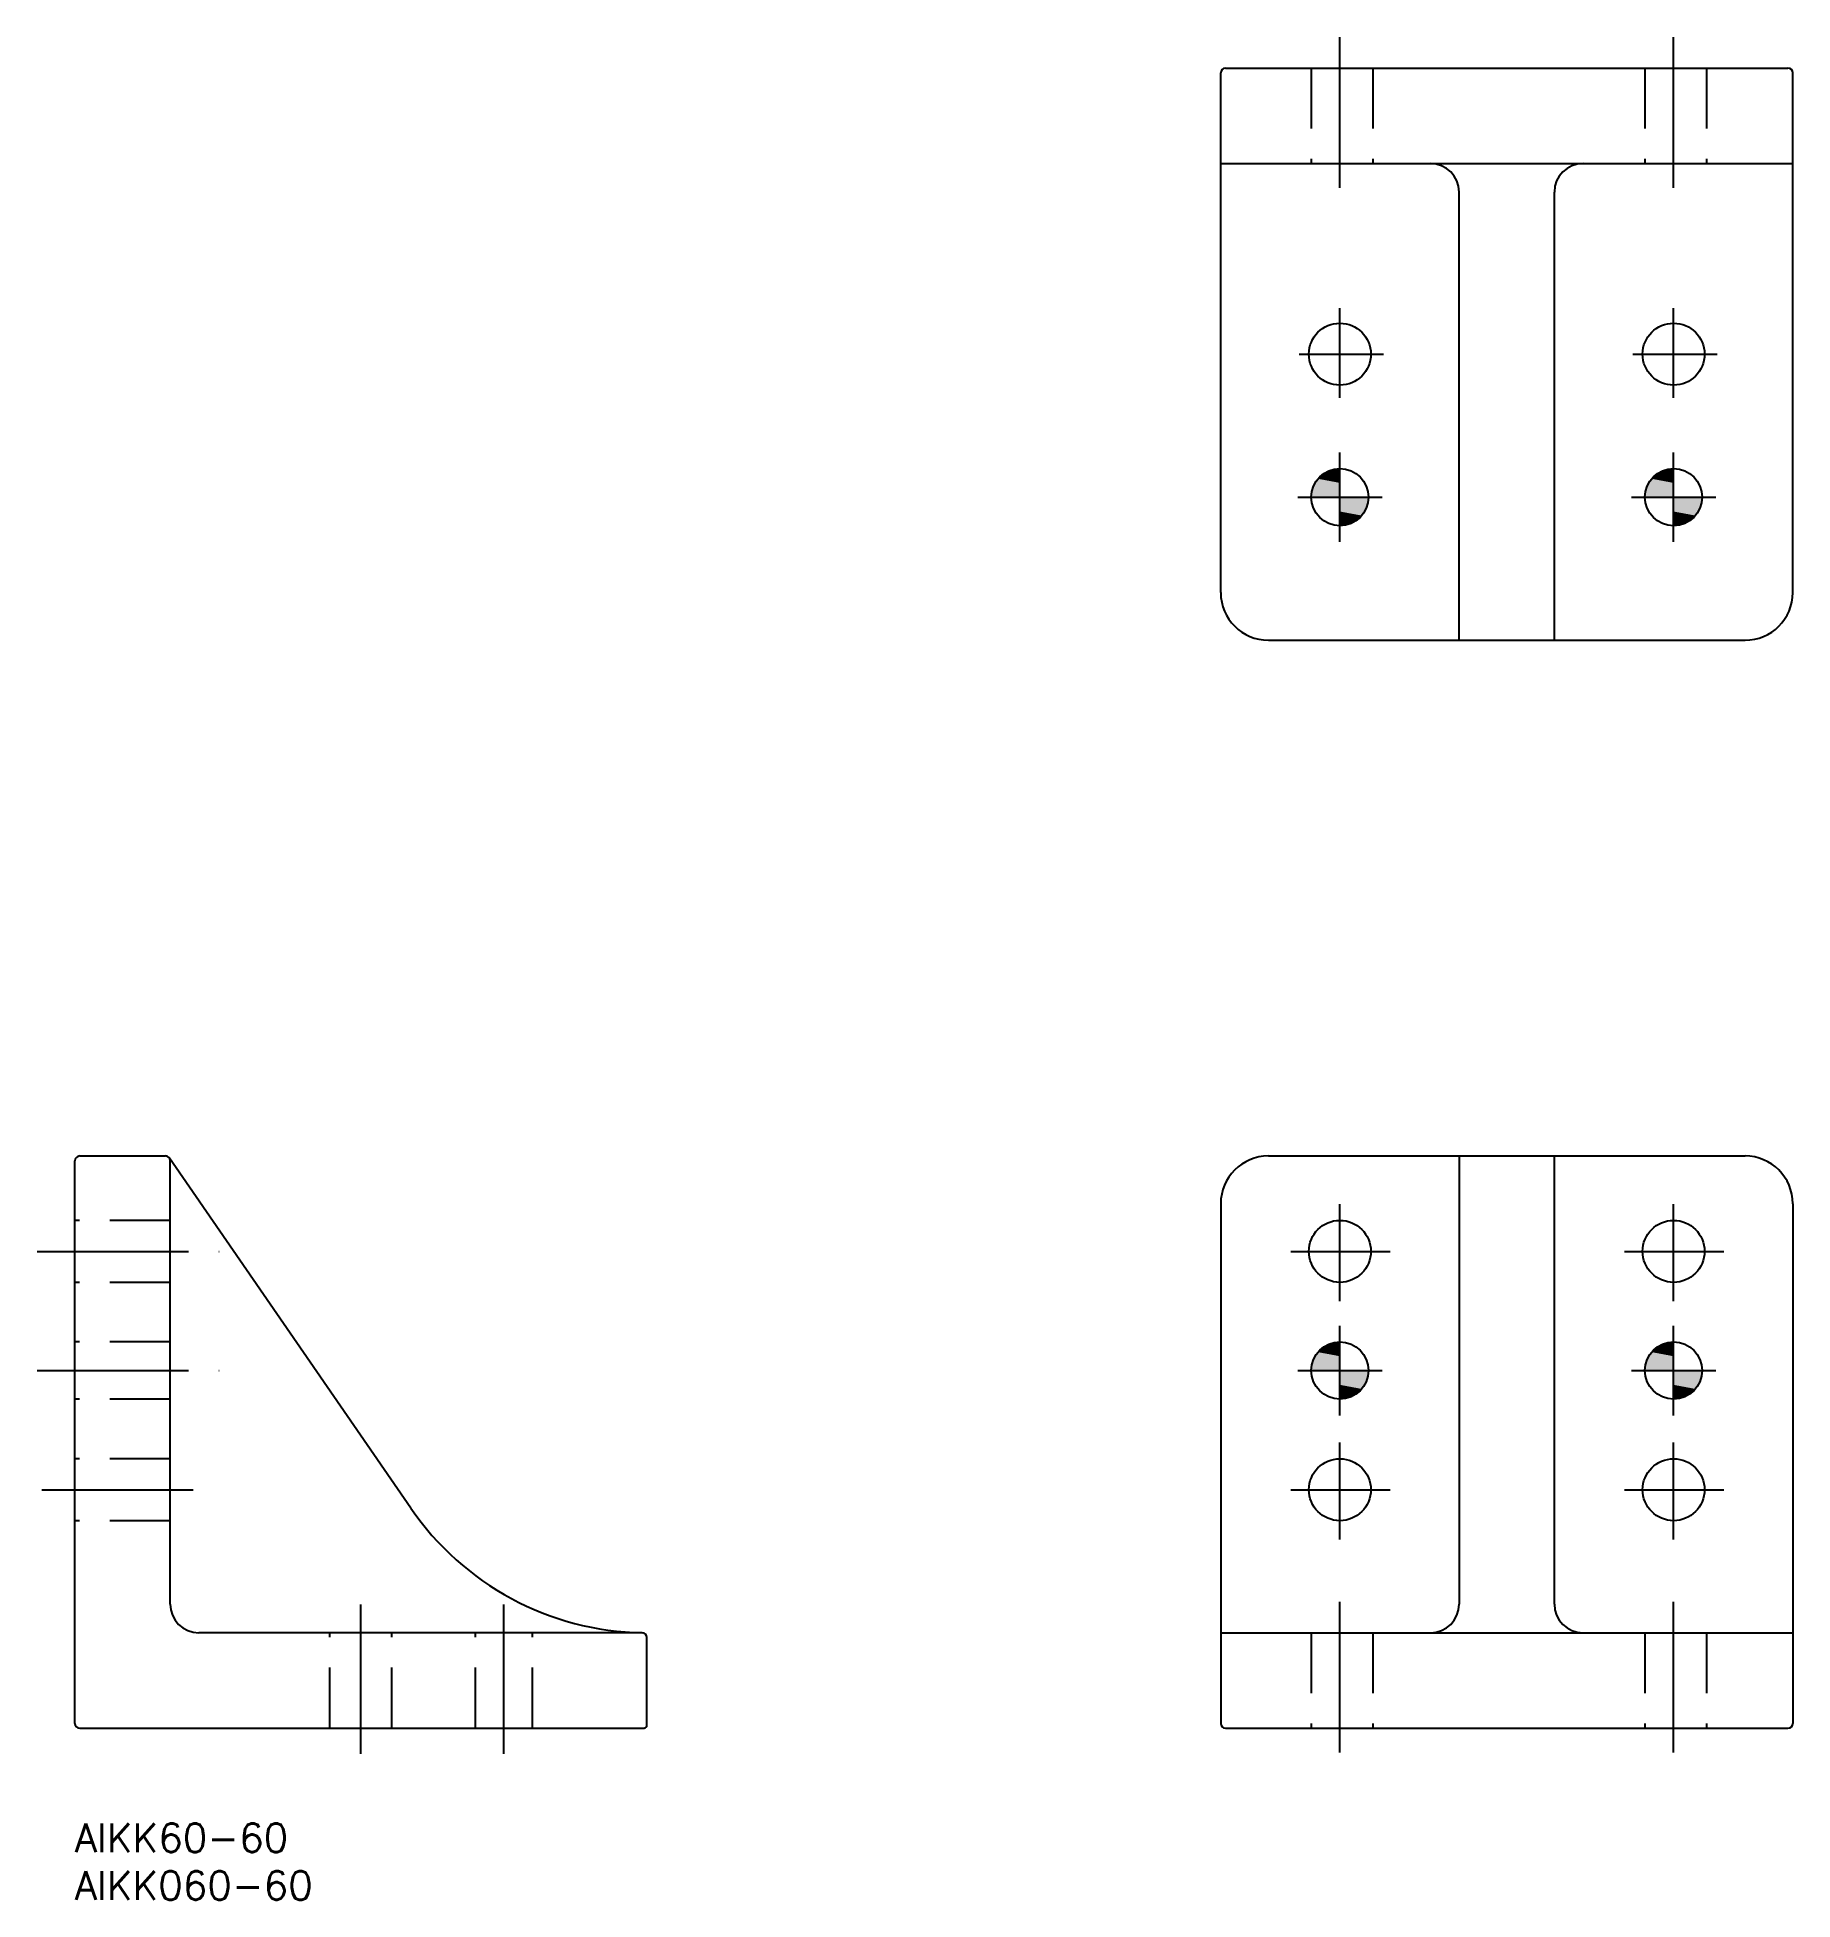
# Model space of a CAD drawing. Extents: x -4 to 180, y -8 to 187.
import ezdxf

# ---------------------------------------------------------------- set-up
doc = ezdxf.new("R2010")
doc.units = 0
doc.header["$LTSCALE"] = 0.5
doc.linetypes.add('CENTER', pattern=[50.8, 31.75, -6.35, 6.35, -6.35])
doc.linetypes.add('DASHED', pattern=[19.05, 12.7, -6.35])
for name, color, linetype in [('MSM_CENTER', 1, 'CENTER'), ('MSM_CONTINUOUS', 7, 'CONTINUOUS'), ('MSM_DASHED', 4, 'DASHED'), ('MSM_PART_NUMBER', 7, 'CONTINUOUS')]:
    doc.layers.add(name, color=color, linetype=linetype)
doc.styles.get("Standard").update_dxf_attribs({"font": 'txt.shx', "height": 3, "bigfont": 'bigfont.shx'})

# ---------------------------------------------------------------- blocks, each defined once
blk = doc.blocks.new('*U3')
at = {"layer": 'MSM_PART_NUMBER'}
blk.add_text('AIKK60-60', height=3, dxfattribs=at).set_placement((0, -3))
blk = doc.blocks.new('*U4')
at = {"layer": 'MSM_PART_NUMBER'}
blk.add_text('AIKK060-60', height=3, dxfattribs=at).set_placement((0, -8))
blk = doc.blocks.new('*U6')
at = {"layer": 'MSM_CONTINUOUS', "linetype": 'CONTINUOUS'}
for points in [[(130.08, 49), (129.86, 48.53), (132.68, 48.53)], [(130.38, 49.43), (130.08, 49), (132.68, 49)], [(130.75, 49.8), (130.38, 49.43), (132.68, 49.43)], [(131.18, 50.1), (130.75, 49.8), (132.68, 49.8)], [(131.65, 50.32), (131.18, 50.1), (132.68, 50.1)], [(132.16, 50.45), (131.65, 50.32), (132.68, 50.32)], [(132.68, 50.5), (132.16, 50.45), (132.68, 50.45)], [(129.73, 48.02), (129.68, 47.5), (132.68, 47.5)], [(129.86, 48.53), (129.73, 48.02), (132.68, 48.02)], [(132.68, 47.5), (132.68, 46.98), (135.63, 46.98)], [(132.68, 46.98), (132.68, 46.47), (135.5, 46.47)], [(132.68, 46.47), (132.68, 46), (135.28, 46)], [(132.68, 46), (132.68, 45.57), (134.98, 45.57)], [(132.68, 45.57), (132.68, 45.2), (134.61, 45.2)], [(132.68, 45.2), (132.68, 44.9), (134.18, 44.9)], [(132.68, 44.9), (132.68, 44.68), (133.71, 44.68)], [(132.68, 44.68), (132.68, 44.55), (133.2, 44.55)]]:
    blk.add_solid(points, dxfattribs=at)
at = {"layer": 'MSM_CONTINUOUS', "linetype": 'CONTINUOUS', "extrusion": (0, 0, -1)}
for points in [[(-130.08, 49), (-132.68, 49), (-132.68, 48.53)], [(-130.38, 49.43), (-132.68, 49.43), (-132.68, 49)], [(-130.75, 49.8), (-132.68, 49.8), (-132.68, 49.43)], [(-131.18, 50.1), (-132.68, 50.1), (-132.68, 49.8)], [(-131.65, 50.32), (-132.68, 50.32), (-132.68, 50.1)], [(-132.16, 50.45), (-132.68, 50.45), (-132.68, 50.32)], [(-129.73, 48.02), (-132.68, 48.02), (-132.68, 47.5)], [(-129.86, 48.53), (-132.68, 48.53), (-132.68, 48.02)], [(-132.68, 47.5), (-135.68, 47.5), (-135.63, 46.98)], [(-132.68, 46.98), (-135.63, 46.98), (-135.5, 46.47)], [(-132.68, 46.47), (-135.5, 46.47), (-135.28, 46)], [(-132.68, 46), (-135.28, 46), (-134.98, 45.57)], [(-132.68, 45.57), (-134.98, 45.57), (-134.61, 45.2)], [(-132.68, 45.2), (-134.61, 45.2), (-134.18, 44.9)], [(-132.68, 44.9), (-134.18, 44.9), (-133.71, 44.68)], [(-132.68, 44.68), (-133.71, 44.68), (-133.2, 44.55)], [(-132.68, 44.55), (-133.2, 44.55), (-132.68, 44.5)]]:
    blk.add_solid(points, dxfattribs=at)
blk = doc.blocks.new('*U7')
at = {"layer": 'MSM_CONTINUOUS', "linetype": 'CONTINUOUS'}
for points in [[(165.08, 49), (164.86, 48.53), (167.68, 48.53)], [(165.38, 49.43), (165.08, 49), (167.68, 49)], [(165.75, 49.8), (165.38, 49.43), (167.68, 49.43)], [(166.18, 50.1), (165.75, 49.8), (167.68, 49.8)], [(166.65, 50.32), (166.18, 50.1), (167.68, 50.1)], [(167.16, 50.45), (166.65, 50.32), (167.68, 50.32)], [(167.68, 50.5), (167.16, 50.45), (167.68, 50.45)], [(164.73, 48.02), (164.68, 47.5), (167.68, 47.5)], [(164.86, 48.53), (164.73, 48.02), (167.68, 48.02)], [(167.68, 47.5), (167.68, 46.98), (170.63, 46.98)], [(167.68, 46.98), (167.68, 46.47), (170.5, 46.47)], [(167.68, 46.47), (167.68, 46), (170.28, 46)], [(167.68, 46), (167.68, 45.57), (169.98, 45.57)], [(167.68, 45.57), (167.68, 45.2), (169.61, 45.2)], [(167.68, 45.2), (167.68, 44.9), (169.18, 44.9)], [(167.68, 44.9), (167.68, 44.68), (168.71, 44.68)], [(167.68, 44.68), (167.68, 44.55), (168.2, 44.55)]]:
    blk.add_solid(points, dxfattribs=at)
at = {"layer": 'MSM_CONTINUOUS', "linetype": 'CONTINUOUS', "extrusion": (0, 0, -1)}
for points in [[(-165.08, 49), (-167.68, 49), (-167.68, 48.53)], [(-165.38, 49.43), (-167.68, 49.43), (-167.68, 49)], [(-165.75, 49.8), (-167.68, 49.8), (-167.68, 49.43)], [(-166.18, 50.1), (-167.68, 50.1), (-167.68, 49.8)], [(-166.65, 50.32), (-167.68, 50.32), (-167.68, 50.1)], [(-167.16, 50.45), (-167.68, 50.45), (-167.68, 50.32)], [(-164.73, 48.02), (-167.68, 48.02), (-167.68, 47.5)], [(-164.86, 48.53), (-167.68, 48.53), (-167.68, 48.02)], [(-167.68, 47.5), (-170.68, 47.5), (-170.63, 46.98)], [(-167.68, 46.98), (-170.63, 46.98), (-170.5, 46.47)], [(-167.68, 46.47), (-170.5, 46.47), (-170.28, 46)], [(-167.68, 46), (-170.28, 46), (-169.98, 45.57)], [(-167.68, 45.57), (-169.98, 45.57), (-169.61, 45.2)], [(-167.68, 45.2), (-169.61, 45.2), (-169.18, 44.9)], [(-167.68, 44.9), (-169.18, 44.9), (-168.71, 44.68)], [(-167.68, 44.68), (-168.71, 44.68), (-168.2, 44.55)], [(-167.68, 44.55), (-168.2, 44.55), (-167.68, 44.5)]]:
    blk.add_solid(points, dxfattribs=at)
blk = doc.blocks.new('*U8')
at = {"layer": 'MSM_CONTINUOUS', "linetype": 'CONTINUOUS'}
for points in [[(130.38, 141.02), (130.08, 140.59), (132.68, 140.59)], [(130.75, 141.39), (130.38, 141.02), (132.68, 141.02)], [(131.18, 141.69), (130.75, 141.39), (132.68, 141.39)], [(131.65, 141.91), (131.18, 141.69), (132.68, 141.69)], [(132.16, 142.05), (131.65, 141.91), (132.68, 141.91)], [(132.68, 142.09), (132.16, 142.05), (132.68, 142.05)], [(129.73, 139.61), (129.68, 139.09), (132.68, 139.09)], [(129.86, 140.12), (129.73, 139.61), (132.68, 139.61)], [(130.08, 140.59), (129.86, 140.12), (132.68, 140.12)], [(132.68, 139.09), (132.68, 138.57), (135.63, 138.57)], [(132.68, 138.57), (132.68, 138.07), (135.5, 138.07)], [(132.68, 138.07), (132.68, 137.59), (135.28, 137.59)], [(132.68, 137.59), (132.68, 137.16), (134.98, 137.16)], [(132.68, 137.16), (132.68, 136.79), (134.61, 136.79)], [(132.68, 136.79), (132.68, 136.49), (134.18, 136.49)], [(132.68, 136.49), (132.68, 136.27), (133.71, 136.27)], [(132.68, 136.27), (132.68, 136.14), (133.2, 136.14)]]:
    blk.add_solid(points, dxfattribs=at)
at = {"layer": 'MSM_CONTINUOUS', "linetype": 'CONTINUOUS', "extrusion": (0, 0, -1)}
for points in [[(-130.38, 141.02), (-132.68, 141.02), (-132.68, 140.59)], [(-130.75, 141.39), (-132.68, 141.39), (-132.68, 141.02)], [(-131.18, 141.69), (-132.68, 141.69), (-132.68, 141.39)], [(-131.65, 141.91), (-132.68, 141.91), (-132.68, 141.69)], [(-132.16, 142.05), (-132.68, 142.05), (-132.68, 141.91)], [(-129.73, 139.61), (-132.68, 139.61), (-132.68, 139.09)], [(-129.86, 140.12), (-132.68, 140.12), (-132.68, 139.61)], [(-130.08, 140.59), (-132.68, 140.59), (-132.68, 140.12)], [(-132.68, 139.09), (-135.68, 139.09), (-135.63, 138.57)], [(-132.68, 138.57), (-135.63, 138.57), (-135.5, 138.07)], [(-132.68, 138.07), (-135.5, 138.07), (-135.28, 137.59)], [(-132.68, 137.59), (-135.28, 137.59), (-134.98, 137.16)], [(-132.68, 137.16), (-134.98, 137.16), (-134.61, 136.79)], [(-132.68, 136.79), (-134.61, 136.79), (-134.18, 136.49)], [(-132.68, 136.49), (-134.18, 136.49), (-133.71, 136.27)], [(-132.68, 136.27), (-133.71, 136.27), (-133.2, 136.14)], [(-132.68, 136.14), (-133.2, 136.14), (-132.68, 136.09)]]:
    blk.add_solid(points, dxfattribs=at)
blk = doc.blocks.new('*U9')
at = {"layer": 'MSM_CONTINUOUS', "linetype": 'CONTINUOUS'}
for points in [[(165.38, 141.02), (165.08, 140.59), (167.68, 140.59)], [(165.75, 141.39), (165.38, 141.02), (167.68, 141.02)], [(166.18, 141.69), (165.75, 141.39), (167.68, 141.39)], [(166.65, 141.91), (166.18, 141.69), (167.68, 141.69)], [(167.16, 142.05), (166.65, 141.91), (167.68, 141.91)], [(167.68, 142.09), (167.16, 142.05), (167.68, 142.05)], [(164.73, 139.61), (164.68, 139.09), (167.68, 139.09)], [(164.86, 140.12), (164.73, 139.61), (167.68, 139.61)], [(165.08, 140.59), (164.86, 140.12), (167.68, 140.12)], [(167.68, 139.09), (167.68, 138.57), (170.63, 138.57)], [(167.68, 138.57), (167.68, 138.07), (170.5, 138.07)], [(167.68, 138.07), (167.68, 137.59), (170.28, 137.59)], [(167.68, 137.59), (167.68, 137.16), (169.98, 137.16)], [(167.68, 137.16), (167.68, 136.79), (169.61, 136.79)], [(167.68, 136.79), (167.68, 136.49), (169.18, 136.49)], [(167.68, 136.49), (167.68, 136.27), (168.71, 136.27)], [(167.68, 136.27), (167.68, 136.14), (168.2, 136.14)]]:
    blk.add_solid(points, dxfattribs=at)
at = {"layer": 'MSM_CONTINUOUS', "linetype": 'CONTINUOUS', "extrusion": (0, 0, -1)}
for points in [[(-165.38, 141.02), (-167.68, 141.02), (-167.68, 140.59)], [(-165.75, 141.39), (-167.68, 141.39), (-167.68, 141.02)], [(-166.18, 141.69), (-167.68, 141.69), (-167.68, 141.39)], [(-166.65, 141.91), (-167.68, 141.91), (-167.68, 141.69)], [(-167.16, 142.05), (-167.68, 142.05), (-167.68, 141.91)], [(-164.73, 139.61), (-167.68, 139.61), (-167.68, 139.09)], [(-164.86, 140.12), (-167.68, 140.12), (-167.68, 139.61)], [(-165.08, 140.59), (-167.68, 140.59), (-167.68, 140.12)], [(-167.68, 139.09), (-170.68, 139.09), (-170.63, 138.57)], [(-167.68, 138.57), (-170.63, 138.57), (-170.5, 138.07)], [(-167.68, 138.07), (-170.5, 138.07), (-170.28, 137.59)], [(-167.68, 137.59), (-170.28, 137.59), (-169.98, 137.16)], [(-167.68, 137.16), (-169.98, 137.16), (-169.61, 136.79)], [(-167.68, 136.79), (-169.61, 136.79), (-169.18, 136.49)], [(-167.68, 136.49), (-169.18, 136.49), (-168.71, 136.27)], [(-167.68, 136.27), (-168.71, 136.27), (-168.2, 136.14)], [(-167.68, 136.14), (-168.2, 136.14), (-167.68, 136.09)]]:
    blk.add_solid(points, dxfattribs=at)

msp = doc.modelspace()

# ---------------------------------------------------------------- linework, layer by layer
at = {"layer": 'MSM_CENTER'}
for p, q in [((132.68, 171.54), (132.68, 187.33)), ((167.68, 171.54), (167.68, 187.33)), ((132.68, 149.52), (132.68, 158.91)), ((167.68, 149.52), (167.68, 158.91)), ((128.4, 154.09), (137.24, 154.09)), ((163.4, 154.09), (172.24, 154.09)), ((132.68, 134.4), (132.68, 143.79)), ((167.68, 134.4), (167.68, 143.79)), ((128.26, 139.09), (137.1, 139.09)), ((163.26, 139.09), (172.1, 139.09)), ((132.68, 54.78), (132.68, 64.94)), ((167.68, 54.78), (167.68, 64.94)), ((-3.95, 60), (15.14, 60)), ((127.52, 60), (137.95, 60)), ((162.52, 60), (172.95, 60)), ((132.68, 42.8), (132.68, 52.2)), ((167.68, 42.8), (167.68, 52.2)), ((-3.95, 47.5), (15.14, 47.5)), ((128.26, 47.5), (137.1, 47.5)), ((163.26, 47.5), (172.1, 47.5)), ((132.68, 29.78), (132.68, 39.94)), ((167.68, 29.78), (167.68, 39.94)), ((-3.49, 35), (15.38, 35)), ((127.52, 35), (137.95, 35)), ((162.52, 35), (172.95, 35)), ((30, 7.3), (30, 22.96)), ((45, 7.3), (45, 22.96)), ((132.68, 7.45), (132.68, 23.23)), ((167.68, 7.45), (167.68, 23.23))]:
    msp.add_line(p, q, dxfattribs=at)
at = {"layer": 'MSM_CONTINUOUS'}
for p, q in [((120.68, 184.09), (179.68, 184.09)), ((120.18, 129.09), (120.18, 183.59)), ((180.18, 129.09), (180.18, 183.59)), ((120.18, 174.09), (180.18, 174.09)), ((145.18, 124.09), (145.18, 171.09)), ((155.18, 124.09), (155.18, 171.09)), ((125.18, 124.09), (175.18, 124.09)), ((0, 10.5), (0, 69.5)), ((0.5, 70), (9.5, 70)), ((35.23, 33.07), (9.91, 69.78)), ((10, 23), (10, 69.5)), ((125.18, 70), (175.18, 70)), ((145.18, 70), (145.18, 23)), ((155.18, 23), (155.18, 70)), ((120.18, 65), (120.18, 10.5)), ((180.18, 65), (180.18, 10.5)), ((59.5, 20), (13, 20)), ((120.18, 20), (180.18, 20)), ((60, 10.3), (60, 19.5)), ((0.5, 10), (59.7, 10)), ((120.68, 10), (179.68, 10))]:
    msp.add_line(p, q, dxfattribs=at)
for centre, radius in [((132.68, 154.09), 3.25), ((167.68, 154.09), 3.25), ((132.68, 139.09), 3), ((167.68, 139.09), 3), ((132.68, 60), 3.25), ((167.68, 60), 3.25), ((132.68, 47.5), 3), ((167.68, 47.5), 3), ((132.68, 35), 3.25), ((167.68, 35), 3.25)]:
    msp.add_circle(centre, radius, dxfattribs=at)
for centre, radius, start, end in [((120.68, 183.59), 0.5, 90, 180), ((179.68, 183.59), 0.5, 0, 90), ((142.18, 171.09), 3, 0, 90), ((158.18, 171.09), 3, 90, 180), ((125.18, 129.09), 5, 180, 270), ((175.18, 129.09), 5, 270, 0), ((0.5, 69.5), 0.5, 90, 180), ((9.5, 69.5), 0.5, 0, 90), ((125.18, 65), 5, 90, 180), ((175.18, 65), 5, 0, 90), ((60, 50), 30, 214.3411, 269.0763), ((13, 23), 3, 180, 270), ((142.18, 23), 3, 270, 0), ((158.18, 23), 3, 180, 270), ((59.5, 19.5), 0.5, 0, 90), ((0.5, 10.5), 0.5, 180, 270), ((59.7, 10.3), 0.3, 270, 0), ((120.68, 10.5), 0.5, 180, 270), ((179.68, 10.5), 0.5, 270, 0)]:
    msp.add_arc(centre, radius, start, end, dxfattribs=at)
at = {"layer": 'MSM_DASHED'}
for p, q in [((129.65, 184.09), (129.65, 174.09)), ((136.15, 184.09), (136.15, 174.09)), ((164.65, 184.09), (164.65, 174.09)), ((171.15, 184.09), (171.15, 174.09)), ((10, 63.25), (0, 63.25)), ((10, 56.75), (0, 56.75)), ((10, 50.5), (0, 50.5)), ((10, 44.5), (0, 44.5)), ((10, 38.25), (0, 38.25)), ((10, 31.75), (0, 31.75)), ((26.75, 10), (26.75, 20)), ((33.25, 10), (33.25, 20)), ((42, 10), (42, 20)), ((48, 10), (48, 20)), ((129.65, 20), (129.65, 10)), ((136.15, 20), (136.15, 10)), ((164.65, 20), (164.65, 10)), ((171.15, 20), (171.15, 10))]:
    msp.add_line(p, q, dxfattribs=at)

# ---------------------------------------------------------------- block references
at = {"layer": 'MSM_CONTINUOUS', "linetype": 'CONTINUOUS'}
for name in ['*U8', '*U9', '*U6', '*U7']:
    msp.add_blockref(name, (0, 0), dxfattribs=at)
at = {"layer": 'MSM_CONTINUOUS'}
for name in ['*U3', '*U4']:
    msp.add_blockref(name, (0, 0), dxfattribs=at)

doc.saveas('drawing.dxf')
